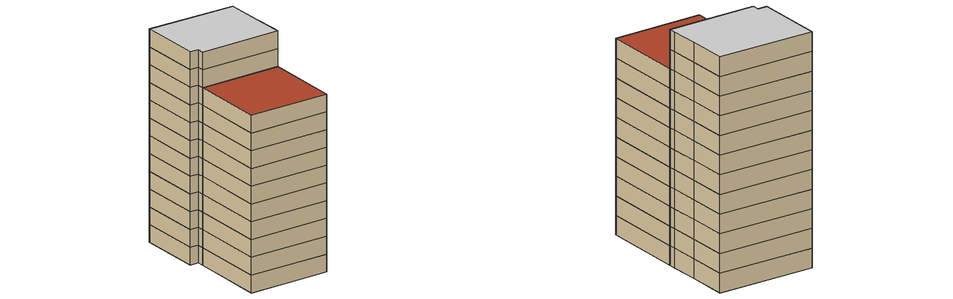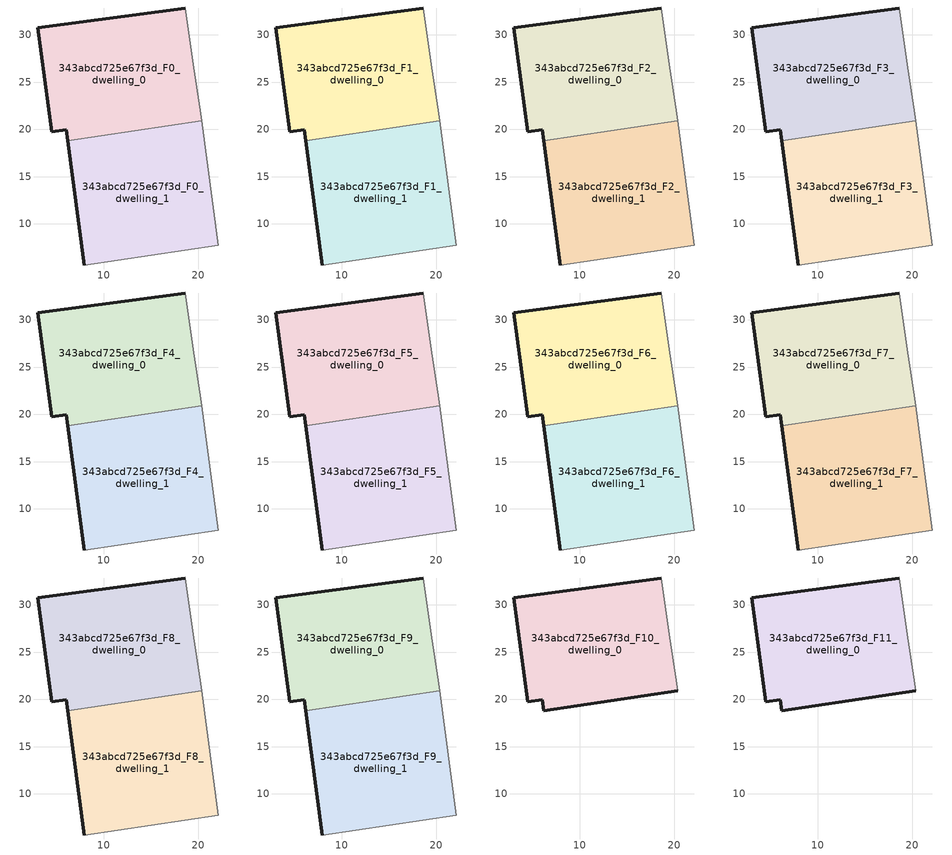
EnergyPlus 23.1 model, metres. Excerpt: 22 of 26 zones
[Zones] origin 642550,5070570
343abcd725e67f3d_F0_dwelling_0
 floor ground (EU_floor_Construction): 20.38,20.89 20.22,22.04 19.53,26.55 18.63,32.85 3.01,30.75 4.51,19.75 6.01,19.95 6.16,18.81 z0
 wall outside (EU_wall_Construction): 6.16,18.81 6.01,19.95 4.51,19.75 3.01,30.75 18.63,32.85 z0:3
 wall adiabatic (EU_wall_Construction): 18.63,32.85 19.53,26.55 20.22,22.04 20.38,20.89 z0:3
 wall to 343abcd725e67f3d_F0_dwelling_1 (EU_wall_Construction): 20.38,20.89 6.16,18.81 z0:3
343abcd725e67f3d_F0_dwelling_1
 floor ground (EU_floor_Construction): 22.12,7.73 20.38,20.89 6.16,18.81 7.91,5.63 z0
 wall outside (EU_wall_Construction): 7.91,5.63 6.16,18.81 z0:3
 wall adiabatic (EU_wall_Construction): 20.38,20.89 22.12,7.73 7.91,5.63 z0:3
343abcd725e67f3d_F1_dwelling_0
 floor to 343abcd725e67f3d_F0_dwelling_0 (EU_floor_Construction): 20.38,20.89 20.22,22.04 19.52,26.55 18.63,32.85 3.01,30.75 4.51,19.75 6.01,19.95 6.16,18.81 z3
 wall outside (EU_wall_Construction): 6.16,18.81 6.01,19.95 4.51,19.75 3.01,30.75 18.63,32.85 z3:6
 wall adiabatic (EU_wall_Construction): 18.63,32.85 19.53,26.55 20.22,22.04 20.38,20.89 z3:6
 wall to 343abcd725e67f3d_F1_dwelling_1 (EU_wall_Construction): 20.38,20.89 6.16,18.81 z3:6
343abcd725e67f3d_F1_dwelling_1
 floor to 343abcd725e67f3d_F0_dwelling_1 (EU_floor_Construction): 22.12,7.73 20.38,20.89 6.16,18.81 7.91,5.63 z3
 wall outside (EU_wall_Construction): 7.91,5.63 6.16,18.81 z3:6
 wall adiabatic (EU_wall_Construction): 20.38,20.89 22.12,7.73 7.91,5.63 z3:6
343abcd725e67f3d_F2_dwelling_0
 floor to 343abcd725e67f3d_F1_dwelling_0 (EU_floor_Construction): 20.38,20.89 20.22,22.04 19.52,26.55 18.63,32.85 3.01,30.75 4.51,19.75 6.01,19.95 6.16,18.81 z6
 wall outside (EU_wall_Construction): 6.16,18.81 6.01,19.95 4.51,19.75 3.01,30.75 18.63,32.85 z6:9
 wall adiabatic (EU_wall_Construction): 18.63,32.85 19.53,26.55 20.22,22.04 20.38,20.89 z6:9
 wall to 343abcd725e67f3d_F2_dwelling_1 (EU_wall_Construction): 20.38,20.89 6.16,18.81 z6:9
343abcd725e67f3d_F2_dwelling_1
 floor to 343abcd725e67f3d_F1_dwelling_1 (EU_floor_Construction): 22.12,7.73 20.38,20.89 6.16,18.81 7.91,5.63 z6
 wall outside (EU_wall_Construction): 7.91,5.63 6.16,18.81 z6:9
 wall adiabatic (EU_wall_Construction): 20.38,20.89 22.12,7.73 7.91,5.63 z6:9
343abcd725e67f3d_F3_dwelling_0
 floor to 343abcd725e67f3d_F2_dwelling_0 (EU_floor_Construction): 20.38,20.89 20.22,22.04 19.52,26.55 18.63,32.85 3.01,30.75 4.51,19.75 6.01,19.95 6.16,18.81 z9
 wall outside (EU_wall_Construction): 6.16,18.81 6.01,19.95 4.51,19.75 3.01,30.75 18.63,32.85 z9:12
 wall adiabatic (EU_wall_Construction): 18.63,32.85 19.53,26.55 20.22,22.04 20.38,20.89 z9:12
 wall to 343abcd725e67f3d_F3_dwelling_1 (EU_wall_Construction): 20.38,20.89 6.16,18.81 z9:12
343abcd725e67f3d_F3_dwelling_1
 floor to 343abcd725e67f3d_F2_dwelling_1 (EU_floor_Construction): 22.12,7.73 20.38,20.89 6.16,18.81 7.91,5.63 z9
 wall outside (EU_wall_Construction): 7.91,5.63 6.16,18.81 z9:12
 wall adiabatic (EU_wall_Construction): 20.38,20.89 22.12,7.73 7.91,5.63 z9:12
343abcd725e67f3d_F4_dwelling_0
 floor to 343abcd725e67f3d_F3_dwelling_0 (EU_floor_Construction): 20.38,20.89 20.22,22.04 19.52,26.55 18.63,32.85 3.01,30.75 4.51,19.75 6.01,19.95 6.16,18.81 z12
 wall outside (EU_wall_Construction): 6.16,18.81 6.01,19.95 4.51,19.75 3.01,30.75 18.63,32.85 z12:15
 wall adiabatic (EU_wall_Construction): 18.63,32.85 19.53,26.55 20.22,22.04 20.38,20.89 z12:15
 wall to 343abcd725e67f3d_F4_dwelling_1 (EU_wall_Construction): 20.38,20.89 6.16,18.81 z12:15
343abcd725e67f3d_F4_dwelling_1
 floor to 343abcd725e67f3d_F3_dwelling_1 (EU_floor_Construction): 22.12,7.73 20.38,20.89 6.16,18.81 7.91,5.63 z12
 wall outside (EU_wall_Construction): 7.91,5.63 6.16,18.81 z12:15
 wall adiabatic (EU_wall_Construction): 20.38,20.89 22.12,7.73 7.91,5.63 z12:15
343abcd725e67f3d_F5_dwelling_0
 floor to 343abcd725e67f3d_F4_dwelling_0 (EU_floor_Construction): 20.38,20.89 20.22,22.04 19.52,26.55 18.63,32.85 3.01,30.75 4.51,19.75 6.01,19.95 6.16,18.81 z15
 wall outside (EU_wall_Construction): 6.16,18.81 6.01,19.95 4.51,19.75 3.01,30.75 18.63,32.85 z15:18
 wall adiabatic (EU_wall_Construction): 18.63,32.85 19.53,26.55 20.22,22.04 20.38,20.89 z15:18
 wall to 343abcd725e67f3d_F5_dwelling_1 (EU_wall_Construction): 20.38,20.89 6.16,18.81 z15:18
343abcd725e67f3d_F5_dwelling_1
 floor to 343abcd725e67f3d_F4_dwelling_1 (EU_floor_Construction): 22.12,7.73 20.38,20.89 6.16,18.81 7.91,5.63 z15
 wall outside (EU_wall_Construction): 7.91,5.63 6.16,18.81 z15:18
 wall adiabatic (EU_wall_Construction): 20.38,20.89 22.12,7.73 7.91,5.63 z15:18
343abcd725e67f3d_F6_dwelling_0
 floor to 343abcd725e67f3d_F5_dwelling_0 (EU_floor_Construction): 20.38,20.89 20.22,22.04 19.52,26.55 18.63,32.85 3.01,30.75 4.51,19.75 6.01,19.95 6.16,18.81 z18
 wall outside (EU_wall_Construction): 6.16,18.81 6.01,19.95 4.51,19.75 3.01,30.75 18.63,32.85 z18:21
 wall adiabatic (EU_wall_Construction): 18.63,32.85 19.53,26.55 20.22,22.04 20.38,20.89 z18:21
 wall to 343abcd725e67f3d_F6_dwelling_1 (EU_wall_Construction): 20.38,20.89 6.16,18.81 z18:21
343abcd725e67f3d_F6_dwelling_1
 floor to 343abcd725e67f3d_F5_dwelling_1 (EU_floor_Construction): 22.12,7.73 20.38,20.89 6.16,18.81 7.91,5.63 z18
 wall outside (EU_wall_Construction): 7.91,5.63 6.16,18.81 z18:21
 wall adiabatic (EU_wall_Construction): 20.38,20.89 22.12,7.73 7.91,5.63 z18:21
343abcd725e67f3d_F7_dwelling_0
 floor to 343abcd725e67f3d_F6_dwelling_0 (EU_floor_Construction): 20.38,20.89 20.22,22.04 19.52,26.55 18.63,32.85 3.01,30.75 4.51,19.75 6.01,19.95 6.16,18.81 z21
 wall outside (EU_wall_Construction): 6.16,18.81 6.01,19.95 4.51,19.75 3.01,30.75 18.63,32.85 z21:24
 wall adiabatic (EU_wall_Construction): 18.63,32.85 19.53,26.55 20.22,22.04 20.38,20.89 z21:24
 wall to 343abcd725e67f3d_F7_dwelling_1 (EU_wall_Construction): 20.38,20.89 6.16,18.81 z21:24
343abcd725e67f3d_F7_dwelling_1
 floor to 343abcd725e67f3d_F6_dwelling_1 (EU_floor_Construction): 22.12,7.73 20.38,20.89 6.16,18.81 7.91,5.63 z21
 wall outside (EU_wall_Construction): 7.91,5.63 6.16,18.81 z21:24
 wall adiabatic (EU_wall_Construction): 20.38,20.89 22.12,7.73 7.91,5.63 z21:24
343abcd725e67f3d_F8_dwelling_0
 floor to 343abcd725e67f3d_F7_dwelling_0 (EU_floor_Construction): 20.38,20.89 20.22,22.04 19.52,26.55 18.63,32.85 3.01,30.75 4.51,19.75 6.01,19.95 6.16,18.81 z24
 wall outside (EU_wall_Construction): 6.16,18.81 6.01,19.95 4.51,19.75 3.01,30.75 18.63,32.85 z24:27
 wall adiabatic (EU_wall_Construction): 18.63,32.85 19.53,26.55 20.22,22.04 20.38,20.89 z24:27
 wall to 343abcd725e67f3d_F8_dwelling_1 (EU_wall_Construction): 20.38,20.89 6.16,18.81 z24:27
343abcd725e67f3d_F8_dwelling_1
 floor to 343abcd725e67f3d_F7_dwelling_1 (EU_floor_Construction): 22.12,7.73 20.38,20.89 6.16,18.81 7.91,5.63 z24
 wall outside (EU_wall_Construction): 7.91,5.63 6.16,18.81 z24:27
 wall adiabatic (EU_wall_Construction): 20.38,20.89 22.12,7.73 7.91,5.63 z24:27
343abcd725e67f3d_F9_dwelling_0
 floor to 343abcd725e67f3d_F8_dwelling_0 (EU_floor_Construction): 20.38,20.89 20.22,22.04 19.52,26.55 18.63,32.85 3.01,30.75 4.51,19.75 6.01,19.95 6.16,18.81 z27
 wall outside (EU_wall_Construction): 6.16,18.81 6.01,19.95 4.51,19.75 3.01,30.75 18.63,32.85 z27:30
 wall adiabatic (EU_wall_Construction): 18.63,32.85 19.53,26.55 20.22,22.04 20.38,20.89 z27:30
 wall to 343abcd725e67f3d_F9_dwelling_1 (EU_wall_Construction): 20.38,20.89 6.16,18.81 z27:30
343abcd725e67f3d_F9_dwelling_1
 floor to 343abcd725e67f3d_F8_dwelling_1 (EU_floor_Construction): 22.12,7.73 20.38,20.89 6.16,18.81 7.91,5.63 z27
 wall outside (EU_wall_Construction): 7.91,5.63 6.16,18.81 z27:30
 wall adiabatic (EU_wall_Construction): 20.38,20.89 22.12,7.73 7.91,5.63 z27:30
 roof outside (EU_roof_Construction): 20.38,20.89 22.12,7.73 7.91,5.63 6.16,18.81 z30
343abcd725e67f3d_F10_dwelling_0
 floor to 343abcd725e67f3d_F9_dwelling_0 (EU_floor_Construction): 20.38,20.89 20.22,22.04 19.52,26.55 18.63,32.85 3.01,30.75 4.51,19.75 6.01,19.95 6.16,18.81 z30
 wall outside (EU_wall_Construction): 20.38,20.89 6.16,18.81 6.01,19.95 4.51,19.75 3.01,30.75 18.63,32.85 z30:33
 wall adiabatic (EU_wall_Construction): 18.63,32.85 19.53,26.55 20.22,22.04 20.38,20.89 z30:33
343abcd725e67f3d_F11_dwelling_0
 floor to 343abcd725e67f3d_F10_dwelling_0 (EU_floor_Construction): 20.38,20.89 20.22,22.04 19.52,26.55 18.63,32.85 3.01,30.75 4.51,19.75 6.01,19.95 6.16,18.81 z33
 wall outside (EU_wall_Construction): 20.38,20.89 6.16,18.81 6.01,19.95 4.51,19.75 3.01,30.75 18.63,32.85 z33:36
 wall adiabatic (EU_wall_Construction): 18.63,32.85 19.53,26.55 20.22,22.04 20.38,20.89 z33:36
 ceiling to 343abcd725e67f3d_F12_dwelling_0 (EU_floor_Construction): 18.63,32.85 19.52,26.55 20.22,22.04 20.38,20.89 6.16,18.81 6.01,19.95 4.51,19.75 3.01,30.75 z36
[Building]
EU S2 Campaign: North Axis=0; Terrain=City; Solar Distribution=FullExterior
[Site:Location]
Lyon-Bron: Latitude=45.75; Longitude=5; Time Zone=1; Elevation=198
[SizingPeriod:WeatherFileDays]
AnnualSizingPeriod: Begin Month=1; Begin Day of Month=1; End Month=12; End Day of Month=31; Day of Week for Start Day=Monday; Use Weather File Daylight Saving Period=No; Use Weather File Rain and Snow Indicators=No
[MATERIAL]
EU_InternalMass_Material: Roughness=MediumRough; Thickness=0.1; Conductivity=1; Density=1800; Specific Heat=900; Thermal Absorptance=0.9; Solar Absorptance=0.7; Visible Absorptance=0.7
[MATERIAL:NOMASS] Roughness=MediumRough; Thermal Absorptance=0.9; Solar Absorptance=0.7; Visible Absorptance=0.7
Name | Thermal Resistance
EU_wall_NoMass | 1.15691
EU_roof_NoMass | 1.19505
EU_floor_NoMass | 1.78277
[CONSTRUCTION]
EU_wall_Construction: EU_wall_NoMass
EU_roof_Construction: EU_roof_NoMass
EU_floor_Construction: EU_floor_NoMass
EU_InternalMass_Construction: EU_InternalMass_Material
[ZONE] Type=1; Multiplier=1; Ceiling Height=autocalculate; Floor Area=autocalculate; Part of Total Floor Area=Yes
Name | Volume
343abcd725e67f3d_F0_dwelling_0 | 572.372
343abcd725e67f3d_F1_dwelling_0; 343abcd725e67f3d_F2_dwelling_0; 343abcd725e67f3d_F3_dwelling_0; 343abcd725e67f3d_F4_dwelling_0; 343abcd725e67f3d_F5_dwelling_0; 343abcd725e67f3d_F6_dwelling_0; 343abcd725e67f3d_F7_dwelling_0; 343abcd725e67f3d_F8_dwelling_0; 343abcd725e67f3d_F9_dwelling_0; 343abcd725e67f3d_F10_dwelling_0; 343abcd725e67f3d_F11_dwelling_0 | 572.374
343abcd725e67f3d_F0_dwelling_1 | 572.341
343abcd725e67f3d_F1_dwelling_1; 343abcd725e67f3d_F2_dwelling_1; 343abcd725e67f3d_F3_dwelling_1; 343abcd725e67f3d_F4_dwelling_1; 343abcd725e67f3d_F5_dwelling_1; 343abcd725e67f3d_F6_dwelling_1; 343abcd725e67f3d_F7_dwelling_1; 343abcd725e67f3d_F8_dwelling_1; 343abcd725e67f3d_F9_dwelling_1 | 572.342
[INTERNALMASS] Construction=EU_InternalMass_Construction
Name | Zone or ZoneList | Surface Area
343abcd725e67f3d_F0_dwelling_0_EU_InternalMass | 343abcd725e67f3d_F0_dwelling_0 | 190.791
343abcd725e67f3d_F0_dwelling_1_EU_InternalMass | 343abcd725e67f3d_F0_dwelling_1 | 190.781
343abcd725e67f3d_F1_dwelling_0_EU_InternalMass | 343abcd725e67f3d_F1_dwelling_0 | 190.791
343abcd725e67f3d_F1_dwelling_1_EU_InternalMass | 343abcd725e67f3d_F1_dwelling_1 | 190.781
343abcd725e67f3d_F2_dwelling_0_EU_InternalMass | 343abcd725e67f3d_F2_dwelling_0 | 190.791
343abcd725e67f3d_F2_dwelling_1_EU_InternalMass | 343abcd725e67f3d_F2_dwelling_1 | 190.781
343abcd725e67f3d_F3_dwelling_0_EU_InternalMass | 343abcd725e67f3d_F3_dwelling_0 | 190.791
343abcd725e67f3d_F3_dwelling_1_EU_InternalMass | 343abcd725e67f3d_F3_dwelling_1 | 190.781
343abcd725e67f3d_F4_dwelling_0_EU_InternalMass | 343abcd725e67f3d_F4_dwelling_0 | 190.791
343abcd725e67f3d_F4_dwelling_1_EU_InternalMass | 343abcd725e67f3d_F4_dwelling_1 | 190.781
343abcd725e67f3d_F5_dwelling_0_EU_InternalMass | 343abcd725e67f3d_F5_dwelling_0 | 190.791
343abcd725e67f3d_F5_dwelling_1_EU_InternalMass | 343abcd725e67f3d_F5_dwelling_1 | 190.781
343abcd725e67f3d_F6_dwelling_0_EU_InternalMass | 343abcd725e67f3d_F6_dwelling_0 | 190.791
343abcd725e67f3d_F6_dwelling_1_EU_InternalMass | 343abcd725e67f3d_F6_dwelling_1 | 190.781
343abcd725e67f3d_F7_dwelling_0_EU_InternalMass | 343abcd725e67f3d_F7_dwelling_0 | 190.791
343abcd725e67f3d_F7_dwelling_1_EU_InternalMass | 343abcd725e67f3d_F7_dwelling_1 | 190.781
343abcd725e67f3d_F8_dwelling_0_EU_InternalMass | 343abcd725e67f3d_F8_dwelling_0 | 190.791
343abcd725e67f3d_F8_dwelling_1_EU_InternalMass | 343abcd725e67f3d_F8_dwelling_1 | 190.781
343abcd725e67f3d_F9_dwelling_0_EU_InternalMass | 343abcd725e67f3d_F9_dwelling_0 | 190.791
343abcd725e67f3d_F9_dwelling_1_EU_InternalMass | 343abcd725e67f3d_F9_dwelling_1 | 190.781
343abcd725e67f3d_F10_dwelling_0_EU_InternalMass | 343abcd725e67f3d_F10_dwelling_0 | 381.577
343abcd725e67f3d_F11_dwelling_0_EU_InternalMass | 343abcd725e67f3d_F11_dwelling_0 | 381.577
[OTHEREQUIPMENT] Fuel Type=Electricity; Design Level Calculation Method=Watts/Area; Power per Zone Floor Area=1; Fraction Latent=0; Fraction Radiant=0; Fraction Lost=0; Carbon Dioxide Generation Rate=0; EndUse Subcategory=EU_Step8_InternalGains
Name | Zone or ZoneList or Space or SpaceList | Schedule
EU_Step8_InternalGain_343abcd725e67f3d_F0_dwelling_0_f000 | 343abcd725e67f3d_F0_dwelling_0 | EU_Step8_GainSchedule_343abcd725e67f3d_F0_dwelling_0_f000
EU_Step8_InternalGain_343abcd725e67f3d_F0_dwelling_1_f000 | 343abcd725e67f3d_F0_dwelling_1 | EU_Step8_GainSchedule_343abcd725e67f3d_F0_dwelling_1_f000
EU_Step8_InternalGain_343abcd725e67f3d_F1_dwelling_0_f000 | 343abcd725e67f3d_F1_dwelling_0 | EU_Step8_GainSchedule_343abcd725e67f3d_F1_dwelling_0_f000
EU_Step8_InternalGain_343abcd725e67f3d_F1_dwelling_1_f000 | 343abcd725e67f3d_F1_dwelling_1 | EU_Step8_GainSchedule_343abcd725e67f3d_F1_dwelling_1_f000
EU_Step8_InternalGain_343abcd725e67f3d_F2_dwelling_0_f000 | 343abcd725e67f3d_F2_dwelling_0 | EU_Step8_GainSchedule_343abcd725e67f3d_F2_dwelling_0_f000
EU_Step8_InternalGain_343abcd725e67f3d_F2_dwelling_1_f000 | 343abcd725e67f3d_F2_dwelling_1 | EU_Step8_GainSchedule_343abcd725e67f3d_F2_dwelling_1_f000
EU_Step8_InternalGain_343abcd725e67f3d_F3_dwelling_0_f000 | 343abcd725e67f3d_F3_dwelling_0 | EU_Step8_GainSchedule_343abcd725e67f3d_F3_dwelling_0_f000
EU_Step8_InternalGain_343abcd725e67f3d_F3_dwelling_1_f000 | 343abcd725e67f3d_F3_dwelling_1 | EU_Step8_GainSchedule_343abcd725e67f3d_F3_dwelling_1_f000
EU_Step8_InternalGain_343abcd725e67f3d_F4_dwelling_0_f000 | 343abcd725e67f3d_F4_dwelling_0 | EU_Step8_GainSchedule_343abcd725e67f3d_F4_dwelling_0_f000
EU_Step8_InternalGain_343abcd725e67f3d_F4_dwelling_1_f000 | 343abcd725e67f3d_F4_dwelling_1 | EU_Step8_GainSchedule_343abcd725e67f3d_F4_dwelling_1_f000
EU_Step8_InternalGain_343abcd725e67f3d_F5_dwelling_0_f000 | 343abcd725e67f3d_F5_dwelling_0 | EU_Step8_GainSchedule_343abcd725e67f3d_F5_dwelling_0_f000
EU_Step8_InternalGain_343abcd725e67f3d_F5_dwelling_1_f000 | 343abcd725e67f3d_F5_dwelling_1 | EU_Step8_GainSchedule_343abcd725e67f3d_F5_dwelling_1_f000
EU_Step8_InternalGain_343abcd725e67f3d_F6_dwelling_0_f000 | 343abcd725e67f3d_F6_dwelling_0 | EU_Step8_GainSchedule_343abcd725e67f3d_F6_dwelling_0_f000
EU_Step8_InternalGain_343abcd725e67f3d_F6_dwelling_1_f000 | 343abcd725e67f3d_F6_dwelling_1 | EU_Step8_GainSchedule_343abcd725e67f3d_F6_dwelling_1_f000
EU_Step8_InternalGain_343abcd725e67f3d_F7_dwelling_0_f000 | 343abcd725e67f3d_F7_dwelling_0 | EU_Step8_GainSchedule_343abcd725e67f3d_F7_dwelling_0_f000
EU_Step8_InternalGain_343abcd725e67f3d_F7_dwelling_1_f000 | 343abcd725e67f3d_F7_dwelling_1 | EU_Step8_GainSchedule_343abcd725e67f3d_F7_dwelling_1_f000
EU_Step8_InternalGain_343abcd725e67f3d_F8_dwelling_0_f000 | 343abcd725e67f3d_F8_dwelling_0 | EU_Step8_GainSchedule_343abcd725e67f3d_F8_dwelling_0_f000
EU_Step8_InternalGain_343abcd725e67f3d_F8_dwelling_1_f000 | 343abcd725e67f3d_F8_dwelling_1 | EU_Step8_GainSchedule_343abcd725e67f3d_F8_dwelling_1_f000
EU_Step8_InternalGain_343abcd725e67f3d_F9_dwelling_0_f000 | 343abcd725e67f3d_F9_dwelling_0 | EU_Step8_GainSchedule_343abcd725e67f3d_F9_dwelling_0_f000
EU_Step8_InternalGain_343abcd725e67f3d_F9_dwelling_1_f000 | 343abcd725e67f3d_F9_dwelling_1 | EU_Step8_GainSchedule_343abcd725e67f3d_F9_dwelling_1_f000
EU_Step8_InternalGain_343abcd725e67f3d_F10_dwelling_0_f000 | 343abcd725e67f3d_F10_dwelling_0 | EU_Step8_GainSchedule_343abcd725e67f3d_F10_dwelling_0_f000
EU_Step8_InternalGain_343abcd725e67f3d_F11_dwelling_0_f000 | 343abcd725e67f3d_F11_dwelling_0 | EU_Step8_GainSchedule_343abcd725e67f3d_F11_dwelling_0_f000
[ZONEVENTILATION:DESIGNFLOWRATE] Schedule=EU_AlwaysOn; Design Flow Rate Calculation Method=AirChanges/Hour; Air Changes per Hour=0.551728; Ventilation Type=Natural; Fan Pressure Rise=0; Fan Total Efficiency=1; Constant Term Coefficient=1; Temperature Term Coefficient=0; Velocity Term Coefficient=0; Velocity Squared Term Coefficient=0; Minimum Indoor Temperature=-100; Maximum Indoor Temperature=100; Delta Temperature=-100; Minimum Outdoor Temperature=-100; Maximum Outdoor Temperature=100; Maximum Wind Speed=40
Name | Zone or ZoneList or Space or SpaceList
EU_ConstantAir_343abcd725e67f3d_F0_dwelling_0 | 343abcd725e67f3d_F0_dwelling_0
EU_ConstantAir_343abcd725e67f3d_F0_dwelling_1 | 343abcd725e67f3d_F0_dwelling_1
EU_ConstantAir_343abcd725e67f3d_F1_dwelling_0 | 343abcd725e67f3d_F1_dwelling_0
EU_ConstantAir_343abcd725e67f3d_F1_dwelling_1 | 343abcd725e67f3d_F1_dwelling_1
EU_ConstantAir_343abcd725e67f3d_F2_dwelling_0 | 343abcd725e67f3d_F2_dwelling_0
EU_ConstantAir_343abcd725e67f3d_F2_dwelling_1 | 343abcd725e67f3d_F2_dwelling_1
EU_ConstantAir_343abcd725e67f3d_F3_dwelling_0 | 343abcd725e67f3d_F3_dwelling_0
EU_ConstantAir_343abcd725e67f3d_F3_dwelling_1 | 343abcd725e67f3d_F3_dwelling_1
EU_ConstantAir_343abcd725e67f3d_F4_dwelling_0 | 343abcd725e67f3d_F4_dwelling_0
EU_ConstantAir_343abcd725e67f3d_F4_dwelling_1 | 343abcd725e67f3d_F4_dwelling_1
EU_ConstantAir_343abcd725e67f3d_F5_dwelling_0 | 343abcd725e67f3d_F5_dwelling_0
EU_ConstantAir_343abcd725e67f3d_F5_dwelling_1 | 343abcd725e67f3d_F5_dwelling_1
EU_ConstantAir_343abcd725e67f3d_F6_dwelling_0 | 343abcd725e67f3d_F6_dwelling_0
EU_ConstantAir_343abcd725e67f3d_F6_dwelling_1 | 343abcd725e67f3d_F6_dwelling_1
EU_ConstantAir_343abcd725e67f3d_F7_dwelling_0 | 343abcd725e67f3d_F7_dwelling_0
EU_ConstantAir_343abcd725e67f3d_F7_dwelling_1 | 343abcd725e67f3d_F7_dwelling_1
EU_ConstantAir_343abcd725e67f3d_F8_dwelling_0 | 343abcd725e67f3d_F8_dwelling_0
EU_ConstantAir_343abcd725e67f3d_F8_dwelling_1 | 343abcd725e67f3d_F8_dwelling_1
EU_ConstantAir_343abcd725e67f3d_F9_dwelling_0 | 343abcd725e67f3d_F9_dwelling_0
EU_ConstantAir_343abcd725e67f3d_F9_dwelling_1 | 343abcd725e67f3d_F9_dwelling_1
EU_ConstantAir_343abcd725e67f3d_F10_dwelling_0 | 343abcd725e67f3d_F10_dwelling_0
EU_ConstantAir_343abcd725e67f3d_F11_dwelling_0 | 343abcd725e67f3d_F11_dwelling_0
[HVACTEMPLATE:THERMOSTAT] Constant Heating Setpoint=20; Constant Cooling Setpoint=50
EU_HeatOnly_343abcd725e67f3d_F0_dwelling_0; EU_HeatOnly_343abcd725e67f3d_F0_dwelling_1; EU_HeatOnly_343abcd725e67f3d_F1_dwelling_0; EU_HeatOnly_343abcd725e67f3d_F1_dwelling_1; EU_HeatOnly_343abcd725e67f3d_F2_dwelling_0; EU_HeatOnly_343abcd725e67f3d_F2_dwelling_1; EU_HeatOnly_343abcd725e67f3d_F3_dwelling_0; EU_HeatOnly_343abcd725e67f3d_F3_dwelling_1; EU_HeatOnly_343abcd725e67f3d_F4_dwelling_0; EU_HeatOnly_343abcd725e67f3d_F4_dwelling_1; EU_HeatOnly_343abcd725e67f3d_F5_dwelling_0; EU_HeatOnly_343abcd725e67f3d_F5_dwelling_1; EU_HeatOnly_343abcd725e67f3d_F6_dwelling_0; EU_HeatOnly_343abcd725e67f3d_F6_dwelling_1; EU_HeatOnly_343abcd725e67f3d_F7_dwelling_0; EU_HeatOnly_343abcd725e67f3d_F7_dwelling_1; EU_HeatOnly_343abcd725e67f3d_F8_dwelling_0; EU_HeatOnly_343abcd725e67f3d_F8_dwelling_1; EU_HeatOnly_343abcd725e67f3d_F9_dwelling_0; EU_HeatOnly_343abcd725e67f3d_F9_dwelling_1; EU_HeatOnly_343abcd725e67f3d_F10_dwelling_0; EU_HeatOnly_343abcd725e67f3d_F11_dwelling_0; EU_HeatOnly_343abcd725e67f3d_F12_dwelling_0; EU_HeatOnly_343abcd725e67f3d_F13_dwelling_0; EU_HeatOnly_343abcd725e67f3d_F14_dwelling_0; EU_HeatOnly_343abcd725e67f3d_F15_dwelling_0
[HVACTEMPLATE:ZONE:IDEALLOADSAIRSYSTEM] System Availability Schedule=EU_AlwaysOn; Maximum Heating Supply Air Temperature=50; Minimum Cooling Supply Air Temperature=13; Maximum Heating Supply Air Humidity Ratio=0.0156; Minimum Cooling Supply Air Humidity Ratio=0.0077; Heating Limit=NoLimit; Cooling Limit=NoLimit; Heating Availability Schedule=EU_AlwaysOn; Cooling Availability Schedule=EU_CoolingOff; Dehumidification Control Type=ConstantSensibleHeatRatio; Cooling Sensible Heat Ratio=0.7; Dehumidification Setpoint=60; Humidification Control Type=None; Humidification Setpoint=30; Outdoor Air Method=None; Outdoor Air Flow Rate per Person=0.00944; Outdoor Air Flow Rate per Zone Floor Area=0; Outdoor Air Flow Rate per Zone=0; Demand Controlled Ventilation Type=None; Outdoor Air Economizer Type=NoEconomizer; Heat Recovery Type=None; Sensible Heat Recovery Effectiveness=0.7; Latent Heat Recovery Effectiveness=0.65
Name | Template Thermostat
343abcd725e67f3d_F0_dwelling_0 | EU_HeatOnly_343abcd725e67f3d_F0_dwelling_0
343abcd725e67f3d_F0_dwelling_1 | EU_HeatOnly_343abcd725e67f3d_F0_dwelling_1
343abcd725e67f3d_F1_dwelling_0 | EU_HeatOnly_343abcd725e67f3d_F1_dwelling_0
343abcd725e67f3d_F1_dwelling_1 | EU_HeatOnly_343abcd725e67f3d_F1_dwelling_1
343abcd725e67f3d_F2_dwelling_0 | EU_HeatOnly_343abcd725e67f3d_F2_dwelling_0
343abcd725e67f3d_F2_dwelling_1 | EU_HeatOnly_343abcd725e67f3d_F2_dwelling_1
343abcd725e67f3d_F3_dwelling_0 | EU_HeatOnly_343abcd725e67f3d_F3_dwelling_0
343abcd725e67f3d_F3_dwelling_1 | EU_HeatOnly_343abcd725e67f3d_F3_dwelling_1
343abcd725e67f3d_F4_dwelling_0 | EU_HeatOnly_343abcd725e67f3d_F4_dwelling_0
343abcd725e67f3d_F4_dwelling_1 | EU_HeatOnly_343abcd725e67f3d_F4_dwelling_1
343abcd725e67f3d_F5_dwelling_0 | EU_HeatOnly_343abcd725e67f3d_F5_dwelling_0
343abcd725e67f3d_F5_dwelling_1 | EU_HeatOnly_343abcd725e67f3d_F5_dwelling_1
343abcd725e67f3d_F6_dwelling_0 | EU_HeatOnly_343abcd725e67f3d_F6_dwelling_0
343abcd725e67f3d_F6_dwelling_1 | EU_HeatOnly_343abcd725e67f3d_F6_dwelling_1
343abcd725e67f3d_F7_dwelling_0 | EU_HeatOnly_343abcd725e67f3d_F7_dwelling_0
343abcd725e67f3d_F7_dwelling_1 | EU_HeatOnly_343abcd725e67f3d_F7_dwelling_1
343abcd725e67f3d_F8_dwelling_0 | EU_HeatOnly_343abcd725e67f3d_F8_dwelling_0
343abcd725e67f3d_F8_dwelling_1 | EU_HeatOnly_343abcd725e67f3d_F8_dwelling_1
343abcd725e67f3d_F9_dwelling_0 | EU_HeatOnly_343abcd725e67f3d_F9_dwelling_0
343abcd725e67f3d_F9_dwelling_1 | EU_HeatOnly_343abcd725e67f3d_F9_dwelling_1
343abcd725e67f3d_F10_dwelling_0 | EU_HeatOnly_343abcd725e67f3d_F10_dwelling_0
343abcd725e67f3d_F11_dwelling_0 | EU_HeatOnly_343abcd725e67f3d_F11_dwelling_0
[SIZING:ZONE] Zone Cooling Design Supply Air Temperature Input Method=SupplyAirTemperature; Zone Cooling Design Supply Air Temperature=13; Zone Heating Design Supply Air Temperature Input Method=SupplyAirTemperature; Zone Heating Design Supply Air Temperature=50; Zone Cooling Design Supply Air Humidity Ratio=0.008; Zone Heating Design Supply Air Humidity Ratio=0.008; Cooling Design Air Flow Method=DesignDay; Cooling Design Air Flow Rate=0; Cooling Minimum Air Flow per Zone Floor Area=0.000762; Cooling Minimum Air Flow=0; Cooling Minimum Air Flow Fraction=0.2; Heating Design Air Flow Method=DesignDay; Heating Design Air Flow Rate=0; Heating Maximum Air Flow per Zone Floor Area=0.002032; Heating Maximum Air Flow=0.141576; Heating Maximum Air Flow Fraction=0.3; Account for Dedicated Outdoor Air System=No; Dedicated Outdoor Air System Control Strategy=NeutralSupplyAir; Dedicated Outdoor Air Low Setpoint Temperature for Design=autosize; Dedicated Outdoor Air High Setpoint Temperature for Design=autosize; Zone Load Sizing Method=Sensible Load Only No Latent Load; Zone Latent Cooling Design Supply Air Humidity Ratio Input Method=HumidityRatioDifference; Zone Cooling Design Supply Air Humidity Ratio Difference=0.005; Zone Latent Heating Design Supply Air Humidity Ratio Input Method=HumidityRatioDifference; Zone Humidification Design Supply Air Humidity Ratio Difference=0.005
343abcd725e67f3d_F0_dwelling_0; 343abcd725e67f3d_F0_dwelling_1; 343abcd725e67f3d_F1_dwelling_0; 343abcd725e67f3d_F1_dwelling_1; 343abcd725e67f3d_F2_dwelling_0; 343abcd725e67f3d_F2_dwelling_1; 343abcd725e67f3d_F3_dwelling_0; 343abcd725e67f3d_F3_dwelling_1; 343abcd725e67f3d_F4_dwelling_0; 343abcd725e67f3d_F4_dwelling_1; 343abcd725e67f3d_F5_dwelling_0; 343abcd725e67f3d_F5_dwelling_1; 343abcd725e67f3d_F6_dwelling_0; 343abcd725e67f3d_F6_dwelling_1; 343abcd725e67f3d_F7_dwelling_0; 343abcd725e67f3d_F7_dwelling_1; 343abcd725e67f3d_F8_dwelling_0; 343abcd725e67f3d_F8_dwelling_1; 343abcd725e67f3d_F9_dwelling_0; 343abcd725e67f3d_F9_dwelling_1; 343abcd725e67f3d_F10_dwelling_0; 343abcd725e67f3d_F11_dwelling_0
[SCHEDULE:CONSTANT]
Name | Hourly Value
EU_AlwaysOn | 1
EU_CoolingOff | 0
[SCHEDULE:FILE] Column Number=1; Rows to Skip at Top=0; Number of Hours of Data=8760; Column Separator=Comma; Interpolate to Timestep=No; Minutes per Item=60; Adjust Schedule for Daylight Savings=Yes
Name | File
EU_Step8_GainSchedule_343abcd725e67f3d_F0_dwelling_0_f000 | ../../schedules/343abcd725e67f3d/343abcd725e67f3d_F0_dwelling_0_f000_gain.csv
EU_Step8_GainSchedule_343abcd725e67f3d_F0_dwelling_1_f000 | ../../schedules/343abcd725e67f3d/343abcd725e67f3d_F0_dwelling_1_f000_gain.csv
EU_Step8_GainSchedule_343abcd725e67f3d_F1_dwelling_0_f000 | ../../schedules/343abcd725e67f3d/343abcd725e67f3d_F1_dwelling_0_f000_gain.csv
EU_Step8_GainSchedule_343abcd725e67f3d_F1_dwelling_1_f000 | ../../schedules/343abcd725e67f3d/343abcd725e67f3d_F1_dwelling_1_f000_gain.csv
EU_Step8_GainSchedule_343abcd725e67f3d_F2_dwelling_0_f000 | ../../schedules/343abcd725e67f3d/343abcd725e67f3d_F2_dwelling_0_f000_gain.csv
EU_Step8_GainSchedule_343abcd725e67f3d_F2_dwelling_1_f000 | ../../schedules/343abcd725e67f3d/343abcd725e67f3d_F2_dwelling_1_f000_gain.csv
EU_Step8_GainSchedule_343abcd725e67f3d_F3_dwelling_0_f000 | ../../schedules/343abcd725e67f3d/343abcd725e67f3d_F3_dwelling_0_f000_gain.csv
EU_Step8_GainSchedule_343abcd725e67f3d_F3_dwelling_1_f000 | ../../schedules/343abcd725e67f3d/343abcd725e67f3d_F3_dwelling_1_f000_gain.csv
EU_Step8_GainSchedule_343abcd725e67f3d_F4_dwelling_0_f000 | ../../schedules/343abcd725e67f3d/343abcd725e67f3d_F4_dwelling_0_f000_gain.csv
EU_Step8_GainSchedule_343abcd725e67f3d_F4_dwelling_1_f000 | ../../schedules/343abcd725e67f3d/343abcd725e67f3d_F4_dwelling_1_f000_gain.csv
EU_Step8_GainSchedule_343abcd725e67f3d_F5_dwelling_0_f000 | ../../schedules/343abcd725e67f3d/343abcd725e67f3d_F5_dwelling_0_f000_gain.csv
EU_Step8_GainSchedule_343abcd725e67f3d_F5_dwelling_1_f000 | ../../schedules/343abcd725e67f3d/343abcd725e67f3d_F5_dwelling_1_f000_gain.csv
EU_Step8_GainSchedule_343abcd725e67f3d_F6_dwelling_0_f000 | ../../schedules/343abcd725e67f3d/343abcd725e67f3d_F6_dwelling_0_f000_gain.csv
EU_Step8_GainSchedule_343abcd725e67f3d_F6_dwelling_1_f000 | ../../schedules/343abcd725e67f3d/343abcd725e67f3d_F6_dwelling_1_f000_gain.csv
EU_Step8_GainSchedule_343abcd725e67f3d_F7_dwelling_0_f000 | ../../schedules/343abcd725e67f3d/343abcd725e67f3d_F7_dwelling_0_f000_gain.csv
EU_Step8_GainSchedule_343abcd725e67f3d_F7_dwelling_1_f000 | ../../schedules/343abcd725e67f3d/343abcd725e67f3d_F7_dwelling_1_f000_gain.csv
EU_Step8_GainSchedule_343abcd725e67f3d_F8_dwelling_0_f000 | ../../schedules/343abcd725e67f3d/343abcd725e67f3d_F8_dwelling_0_f000_gain.csv
EU_Step8_GainSchedule_343abcd725e67f3d_F8_dwelling_1_f000 | ../../schedules/343abcd725e67f3d/343abcd725e67f3d_F8_dwelling_1_f000_gain.csv
EU_Step8_GainSchedule_343abcd725e67f3d_F9_dwelling_0_f000 | ../../schedules/343abcd725e67f3d/343abcd725e67f3d_F9_dwelling_0_f000_gain.csv
EU_Step8_GainSchedule_343abcd725e67f3d_F9_dwelling_1_f000 | ../../schedules/343abcd725e67f3d/343abcd725e67f3d_F9_dwelling_1_f000_gain.csv
EU_Step8_GainSchedule_343abcd725e67f3d_F10_dwelling_0_f000 | ../../schedules/343abcd725e67f3d/343abcd725e67f3d_F10_dwelling_0_f000_gain.csv
EU_Step8_GainSchedule_343abcd725e67f3d_F11_dwelling_0_f000 | ../../schedules/343abcd725e67f3d/343abcd725e67f3d_F11_dwelling_0_f000_gain.csv
